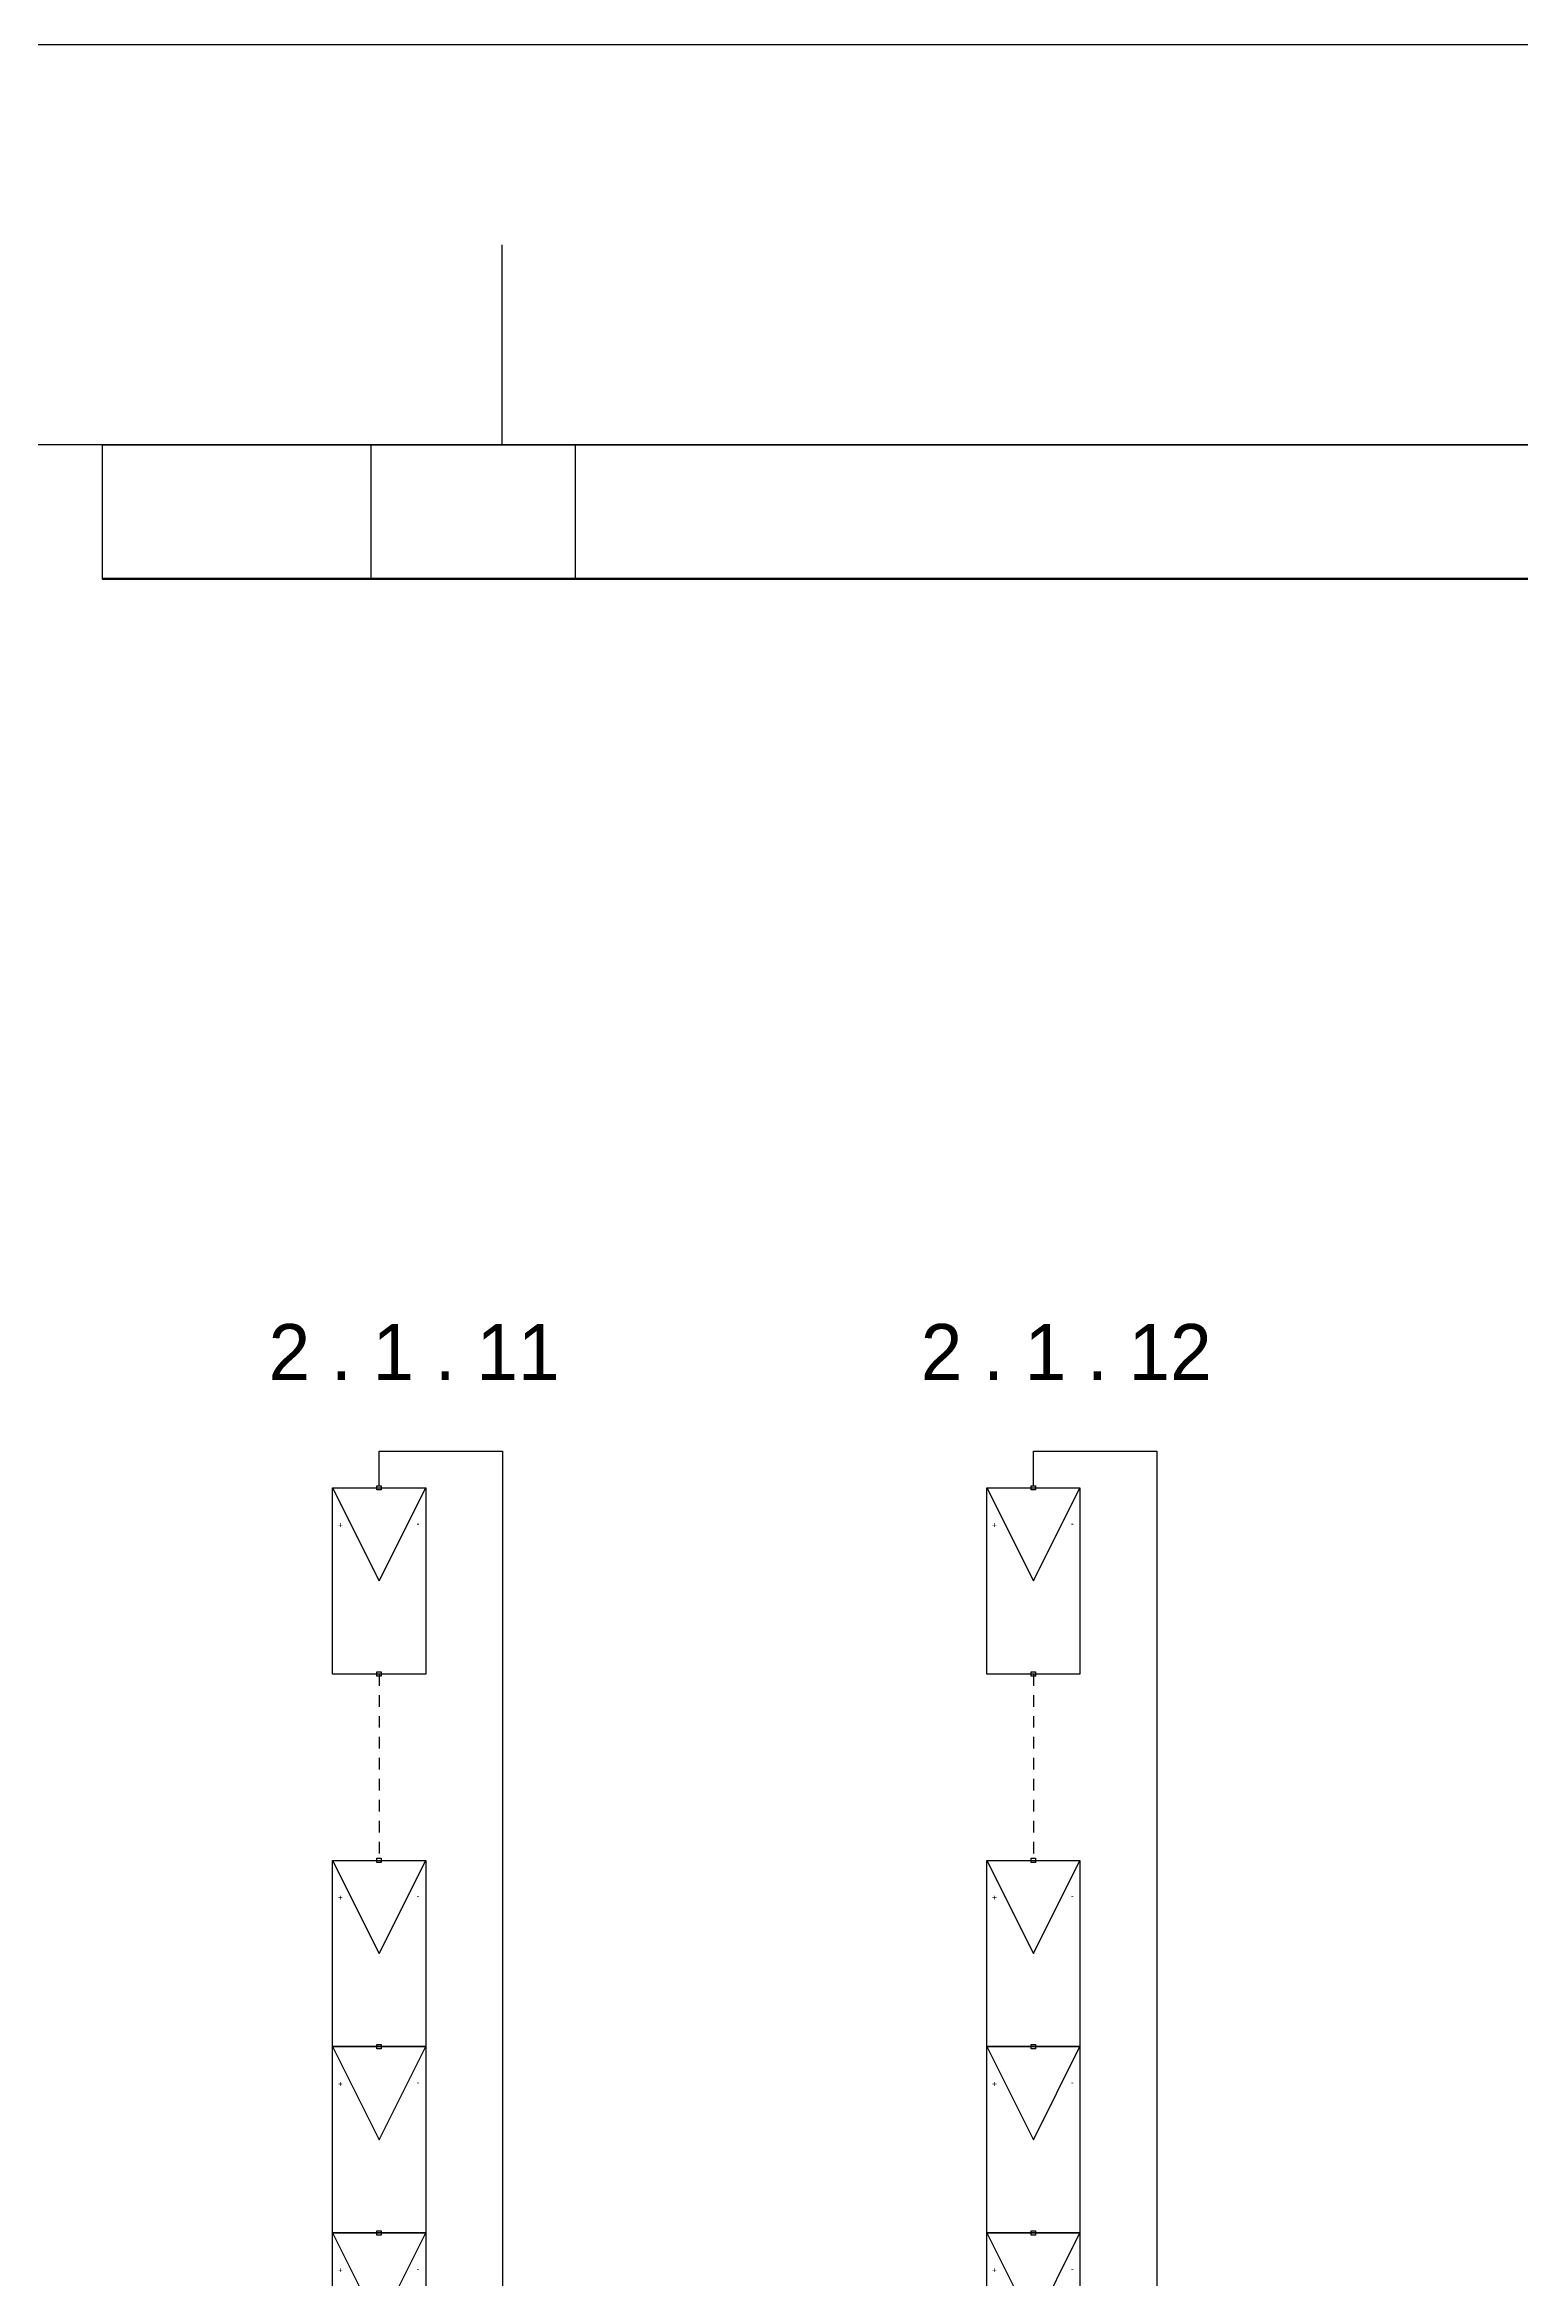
# Model space of a CAD drawing. Header units: inches. Extents: x 4 to 127, y -3 to 89.
# Drawn here: x 91.78 to 107.64, y 64.63 to 88.63 of the extents above; entities that cross this region are included whole.
import ezdxf

# ---------------------------------------------------------------- set-up
doc = ezdxf.new("R2010")
doc.units = ezdxf.units.IN
doc.header["$MEASUREMENT"] = 0
doc.linetypes.add('HIDDEN2', pattern=[0.1875, 0.125, -0.0625])
for name, color, linetype in [('GRY_20AWG', 9, 'Continuous'), ('SYMS', 7, 'Continuous'), ('Title Block', 7, 'Continuous'), ('Viewport', 7, 'Continuous'), ('WHT_12AWG', 7, 'Continuous')]:
    doc.layers.add(name, color=color, linetype=linetype)
doc.styles.add('WD', font='romans.shx')

# ---------------------------------------------------------------- blocks, each defined once
blk = doc.blocks.new('ANSI_border_C')
at = {"layer": 'Title Block'}
for p, q in [((21, 16), (0, 16)), ((15.75, 15.25), (15.75, 15.625)), ((20.5, 15.25), (0.5, 15.25)), ((15, 15.25), (15, 15)), ((15, 15), (20.5, 15))]:
    blk.add_line(p, q, dxfattribs=at)
blk = doc.blocks.new('JIC_border_C')
at = {"xscale": 5.726708801404052, "yscale": 5.726708801404052, "zscale": 5.726708801404052}
blk.add_blockref('ANSI_border_C', (6.5, -3), dxfattribs=at)
blk = doc.blocks.new('JIC_REVblock_C')
blk.add_line((0, 0), (0, -0.25))
at = {"layer": 'Title Block'}
for p, q in [((-5.5, 0), (-5.5, -0.25)), ((-5.5, 0), (0, 0)), ((-5, -0.25), (-5, 0)), ((-4.62, -0.25), (-4.62, 0)), ((-1.88, -0.25), (-1.88, 0)), ((-1, -0.25), (-1, 0)), ((-5.5, -0.25), (0, -0.25))]:
    blk.add_line(p, q, dxfattribs=at)
at = {"style": 'WD'}
for tag, p in [('ZONE', (-5.3913, -0.1597)), ('REV', (-4.9199, -0.1597)), ('DESCRIPTION', (-3.618, -0.1597)), ('DATE', (-1.5523, -0.1597)), ('APPROVED', (-0.7586, -0.1597))]:
    blk.add_attdef(tag, p, '', height=0.065, dxfattribs=at)
at = {"style": 'WD', "flags": 1}
blk.add_attdef('WD_TB', (-4.5049, -0.1536), '', height=0.03, dxfattribs=at)
blk = doc.blocks.new('HT0_01')
for p, q in [((-0.0625, 0.0625), (0.0625, 0.0625)), ((-0.0625, -0.0625), (-0.0625, 0.0625)), ((0.0625, 0.0625), (0.0625, -0.0625)), ((0.0625, -0.0625), (-0.0625, -0.0625))]:
    blk.add_line(p, q)
at = {"style": 'WD', "flags": 1}
for tag, p in [('X4TERM01', (-0.0625, 0)), ('X2TERM01', (0, 0.0625)), ('X1TERM01', (0.0625, 0)), ('X8TERM01', (0, -0.0625))]:
    blk.add_attdef(tag, p, '', height=0.01, dxfattribs=at)
blk = doc.blocks.new('PVM')
at = {"color": 5}
for p, q in [((2, 1), (1, 0.5)), ((1, 0.5), (2, 0))]:
    blk.add_line(p, q, dxfattribs=at)
blk.add_lwpolyline([(0, 1), (2, 1), (2, 0), (0, 0)], close=True, dxfattribs=at)
at = {"layer": 'SYMS', "color": 5, "xscale": 0.3699338068975089, "yscale": 0.3699338068975089, "zscale": 0.3699338068975089}
for p in [(0, 0.5), (2, 0.5)]:
    blk.add_blockref('HT0_01', p, dxfattribs=at)
at = {"color": 5, "char_height": 0.065, "attachment_point": 1}
for s, insert, rotation in [('+', (1.625, 0.883), 180), ('-', (1.57, 0.067), 90)]:
    blk.add_mtext_dynamic_manual_height_columns(s, width=0.09892, gutter_width=0.325, heights=[0], dxfattribs=dict(at, insert=insert, rotation=rotation))

msp = doc.modelspace()

# ---------------------------------------------------------------- linework, layer by layer
at = {"color": 1, "linetype": 'HIDDEN2'}
for p, q in [((95.375, 71.131), (95.375, 69.131)), ((102.398, 71.131), (102.398, 69.131))]:
    msp.add_line(p, q, dxfattribs=at)
at = {"layer": 'GRY_20AWG', "color": 1}
for p, q in [((95.375, 73.155), (95.375, 73.525)), ((95.375, 73.525), (96.699, 73.525)), ((102.398, 73.155), (102.398, 73.525)), ((102.398, 73.525), (103.722, 73.525))]:
    msp.add_line(p, q, dxfattribs=at)
at = {"layer": 'WHT_12AWG', "color": 1}
for p, q in [((96.699, 73.525), (96.699, 25.727)), ((103.722, 73.525), (103.722, 25.727))]:
    msp.add_line(p, q, dxfattribs=at)

# ---------------------------------------------------------------- block references
at = {"xscale": 5.777177524552554, "yscale": 5.777177524552554, "zscale": 5.777177524552554}
msp.add_blockref('JIC_REVblock_C', (124.175, 84.332), dxfattribs=at)
at = {"layer": 'SYMS', "rotation": 90}
for p in [(95.875, 71.131), (102.898, 71.131), (95.875, 67.131), (102.898, 67.131), (95.875, 65.131), (102.898, 65.131), (95.875, 63.131), (102.898, 63.131)]:
    msp.add_blockref('PVM', p, dxfattribs=at)
at = {"layer": 'Viewport'}
msp.add_blockref('JIC_border_C', (0, 0), dxfattribs=at)

# ---------------------------------------------------------------- texts
at = {"char_height": 0.6, "attachment_point": 1}
for s, insert in [('2 . 1 . 11', (94.189, 74.89)), ('2 . 1 . 12', (101.189, 74.89))]:
    msp.add_mtext_dynamic_manual_height_columns(s, width=5.20102, gutter_width=1, heights=[0], dxfattribs=dict(at, insert=insert))

doc.saveas('drawing.dxf')
